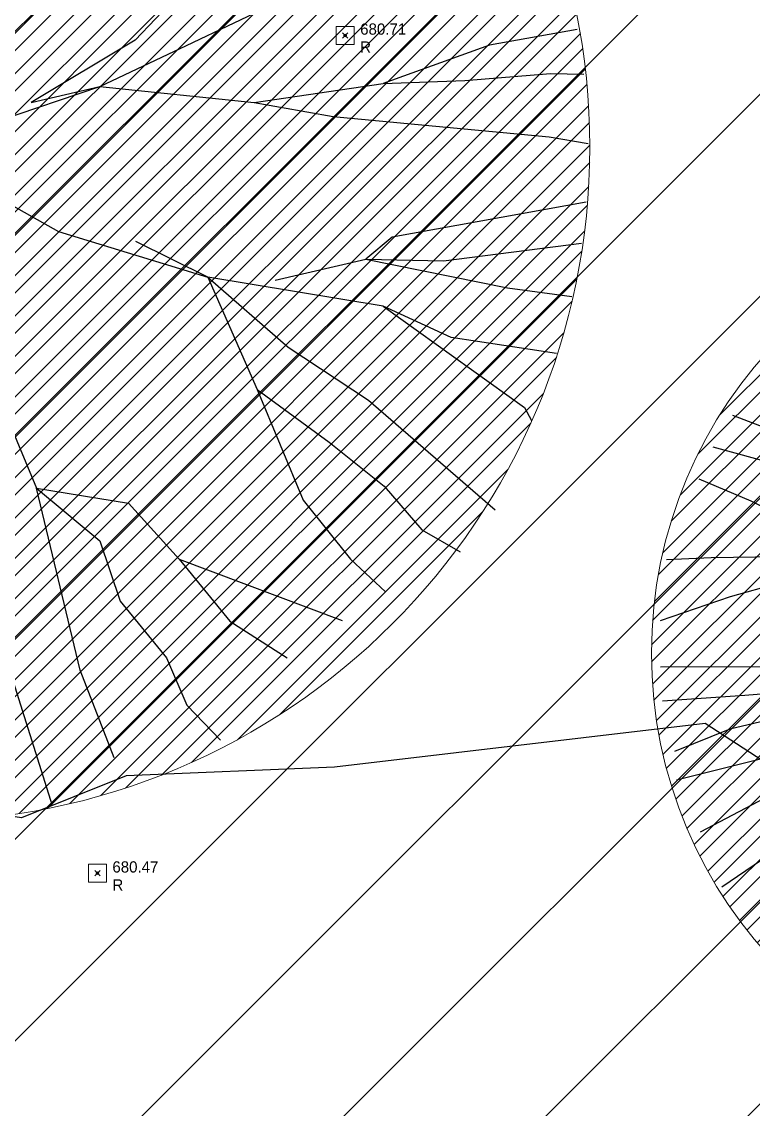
# Model space of a CAD drawing. Extents: x 350769 to 354978, y 6304672 to 6307963.
# Drawn here: x 352376.25 to 352384.38, y 6305936.07 to 6305948.16 of the extents above; entities that cross this region are included whole.
import ezdxf

# ---------------------------------------------------------------- set-up
doc = ezdxf.new("R2010")
doc.units = 0
doc.header["$PDMODE"] = 35
doc.header["$PDSIZE"] = 0.03
doc.linetypes.add('CONTINUOS', pattern=[0])
doc.linetypes.add('DASHDOT', pattern=[1, 0.5, -0.25, 0, -0.25])
doc.layers.get('0').update_dxf_attribs({"linetype": 'CONTINUOUS'})
doc.layers.get('Defpoints').update_dxf_attribs({"linetype": 'CONTINUOUS'})
for name, color, linetype in [('02_Geo ext_Acotamiento', 7, 'CONTINUOUS'), ('03_Pav ext_Vereda HC', 42, 'CONTINUOUS'), ('03_S2_Pav ext_Borde vereda', 7, 'CONTINUOUS'), ('C-TINN', 5, 'CONTINUOUS'), ('C-TOPO-MINR', 8, 'CONTINUOUS'), ('Paisajismo', 253, 'CONTINUOUS'), ('V-NODE-TEXT DIC 2012', 31, 'CONTINUOUS')]:
    doc.layers.add(name, color=color, linetype=linetype)
doc.layers.add('0_ASD_LINEA OFICIAL', color=253, linetype='DASHDOT', lineweight=20)
doc.layers.add('0_ASD_TOPOGRAFIA_ELEMENTOS', color=9, linetype='CONTINUOS', lineweight=5, true_color=0xbdbdbd)
doc.styles.add('ROMANS', font='romans.shx', dxfattribs={"width": 0.65})
doc.dimstyles.new('Principal', dxfattribs={"dimscale": 0, "dimtxt": 2, "dimasz": 2, "dimexe": 1, "dimexo": 1, "dimtad": 1, "dimrnd": 0.05, "dimzin": 1, "dimtxsty": 'ROMANS', "dimcen": 2.5, "dimclrt": 2, "dimaunit": 2, "dimadec": 0, "dimazin": 0, "dimtfac": 1, "dimtmove": 0, "dimatfit": 3, "dimfxl": 1, "dimfxlon": 1, "dimarcsym": 0})

# ---------------------------------------------------------------- blocks, each defined once
blk = doc.blocks.new('*D1156')
at = {"layer": '02_Geo ext_Acotamiento', "color": 0, "lineweight": -2, "transparency": 16777216}
blk.add_line((352265.1263020158, 6305940.537977832), (352259.5027200941, 6305939.299539646), dxfattribs=at)
at = {"layer": '02_Geo ext_Acotamiento', "color": 0, "transparency": 16777216}
blk.add_solid([(352259.466875284, 6305939.462306128), (352259.5385649044, 6305939.136773165), (352258.5261212075, 6305939.084470786)], dxfattribs=at)
at = {"layer": 'Defpoints', "color": 0, "transparency": 16777216}
for p in [(352392.8269086622, 6305968.660500089), (352258.5261212075, 6305939.084470786)]:
    blk.add_point(p, dxfattribs=at)
at = {"layer": '02_Geo ext_Acotamiento', "color": 2, "transparency": 16777216, "insert": (352262.7517488983, 6305940.944537443), "char_height": 1, "attachment_point": 5, "rotation": 12.419567213945234, "style": 'ROMANS'}
blk.add_mtext('R137,50', dxfattribs=at)
blk = doc.blocks.new('A$C27410629')
at = {"true_color": 0x136734, "transparency": 33554559}
h = blk.add_hatch(dxfattribs=at)
h.set_pattern_fill('ANSI31', color=116, scale=0.5)
h.set_pattern_definition([(45, (-8759.562515186517, -519.1035735587502), (-1.122532015133644, 1.122532015133644), [])])
h.paths.add_polyline_path([(137.5068959888558, 1252.464406617455, 0.1176268807227723), (109.8147584422568, 1254.193915082658, 0.0669245107500281), (94.44469839795602, 1249.334472017372, 0.3153492887079504), (64.30173641118381, 1196.270282113329, 0.0226826871159959), (65.7292635223912, 1185.310127003227), (112.3603922077091, 1218.953454515778), (153.4782689701005, 1161.962272479494), (172.1053089193083, 1139.480769404351), (187.9579650288579, 1141.807885415954), (193.565073162812, 1120.465553675225), (224.197974734232, 1050.129297271156), (250.6203797236194, 989.4787086543838), (268.1526288855184, 972.7353945672494, 7.2547007156e-06), (291.4898137452492, 983.2987389690225), (238.1945199318034, 1105.633967029937), (205.2934048173047, 1181.112163638985), (177.0531538182076, 1197.651557407602)])
at = {"layer": '0_ASD_LINEA OFICIAL', "ltscale": 8, "const_width": 0.5}
blk.add_lwpolyline([(250.6203797236194, 989.4787086543838), (268.1526288854875, 972.7353945673531, 7.2547007157e-06), (291.4898137452146, 983.2987389692971), (291.4898137452146, 983.2987389692971), (238.1945199318034, 1105.633967029937), (205.2934048173047, 1181.112163638985), (177.0531538182076, 1197.651557407602), (137.6146324061954, 1252.315079214)], format="xyb", dxfattribs=at)
blk = doc.blocks.new('1.0 - LO RECABARREN LOTEO PARQUE - VEGETACION EXISTENTE ETAPA MUNICIPAL__2024')
at = {"layer": 'Paisajismo'}
for p, q in [((352378.0453254326, 6305948.515668962), (352377.5103092763, 6305947.954067576)), ((352378.0812951275, 6305947.895642604), (352379.1396323492, 6305948.399722939)), ((352382.4234613382, 6305948.072129582), (352381.4471231588, 6305947.896090535)), ((352377.5103092763, 6305947.954067576), (352376.3530619489, 6305947.261285767)), ((352377.1191649369, 6305947.437390021), (352378.0812951275, 6305947.895642604)), ((352381.4471231588, 6305947.896090535), (352380.2663067139, 6305947.473253562)), ((352381.1726846827, 6305947.503780565), (352382.127621275, 6305947.58103497)), ((352382.127621275, 6305947.58103497), (352382.4964889175, 6305947.57407041)), ((352375.043497911, 6305946.735664181), (352377.1191649369, 6305947.437390021)), ((352376.3530619489, 6305947.261285767), (352377.1191649369, 6305947.437390021)), ((352377.1191649369, 6305947.437390021), (352378.8321115971, 6305947.262119273)), ((352378.8321115971, 6305947.262119273), (352380.2663067139, 6305947.473253562)), ((352380.2663067139, 6305947.473253562), (352381.1726846827, 6305947.503780565)), ((352378.8321115971, 6305947.262119273), (352379.7088374236, 6305947.103700915)), ((352379.7088374236, 6305947.103700915), (352382.1100688417, 6305946.878969515)), ((352374.8199513164, 6305946.861454085), (352376.6596795221, 6305945.826237095)), ((352382.1100688417, 6305946.878969515), (352382.5431712508, 6305946.805662371)), ((352382.5207807187, 6305946.15236172), (352380.3656884691, 6305945.763786564)), ((352376.6596795221, 6305945.826237095), (352378.318677864, 6305945.318491203)), ((352378.318677864, 6305945.318491203), (352377.5157060089, 6305945.714790028)), ((352380.3656884691, 6305945.763786564), (352380.0738293148, 6305945.518146304)), ((352380.9351841363, 6305945.501883125), (352382.4710323434, 6305945.695600622)), ((352379.0641743237, 6305945.286058692), (352380.0738293148, 6305945.518146304)), ((352380.0738293148, 6305945.518146304), (352381.6475634219, 6305945.201402467)), ((352380.0738293148, 6305945.518146304), (352380.9351841363, 6305945.501883125)), ((352380.2672073638, 6305944.995847682), (352378.318677864, 6305945.318491203)), ((352378.318677864, 6305945.318491203), (352378.8671781885, 6305944.069444548)), ((352378.318677864, 6305945.318491203), (352379.2097693889, 6305944.539394598)), ((352381.6475634219, 6305945.201402467), (352382.3640904356, 6305945.105043123)), ((352380.2672073638, 6305944.995847682), (352381.8378466371, 6305943.870298011)), ((352381.0234190879, 6305944.648075965), (352380.2672073638, 6305944.995847682)), ((352382.1930038089, 6305944.469706248), (352381.0234190879, 6305944.648075965)), ((352379.2097693889, 6305944.539394598), (352380.1044522658, 6305943.950799172)), ((352378.8671781885, 6305944.069444548), (352379.3770238668, 6305942.840399061)), ((352378.8671781885, 6305944.069444548), (352379.6665532064, 6305943.482644647)), ((352380.1044522658, 6305943.950799172), (352381.5116766674, 6305942.733179271)), ((352381.8378466371, 6305943.870298011), (352381.9131223628, 6305943.725969872)), ((352384.1470219137, 6305943.785905619), (352384.9301974909, 6305943.48204311)), ((352376.0958942317, 6305943.740630981), (352376.4151006587, 6305942.972332096)), ((352379.6665532064, 6305943.482644647), (352380.2770946952, 6305942.994698565)), ((352385.2452462565, 6305943.072536043), (352383.9328605542, 6305943.42686447)), ((352383.77317868, 6305943.076978066), (352384.3527497112, 6305942.832515891)), ((352376.8999496504, 6305940.949718107), (352376.4151006587, 6305942.972332096)), ((352376.4151006587, 6305942.972332096), (352376.4151006587, 6305942.972332096)), ((352376.4151006587, 6305942.972332096), (352377.4376200213, 6305942.805259897)), ((352376.4151006587, 6305942.972332096), (352377.1191624828, 6305942.387335772)), ((352380.2770946952, 6305942.994698565), (352380.6970150559, 6305942.510347611)), ((352377.4376200213, 6305942.805259897), (352378.0003447704, 6305942.184696448)), ((352379.3770238668, 6305942.840399061), (352379.9031823856, 6305942.184647898)), ((352384.3527497112, 6305942.832515891), (352385.0702719655, 6305942.468689614)), ((352380.6970150559, 6305942.510347611), (352381.1214315, 6305942.264124992)), ((352377.1191624828, 6305942.387335772), (352377.3448594691, 6305941.716082949)), ((352383.9130474997, 6305942.198903813), (352383.4161794057, 6305942.177278121)), ((352384.8131472522, 6305942.212918703), (352383.9130474997, 6305942.198903813)), ((352378.0003447704, 6305942.184696448), (352379.8112277061, 6305941.50222755)), ((352378.0003447704, 6305942.184696448), (352378.5617151782, 6305941.492402333)), ((352379.9031823856, 6305942.184647898), (352380.2911975433, 6305941.818534626)), ((352384.8975026067, 6305941.981561007), (352384.1222431194, 6305941.762679717)), ((352377.3448594691, 6305941.716082949), (352377.8573900987, 6305941.087062654)), ((352384.1222431194, 6305941.762679717), (352383.3461021239, 6305941.497110684)), ((352378.5617151782, 6305941.492402333), (352379.2002829767, 6305941.085679608)), ((352376.0922934631, 6305941.025104821), (352376.5868453944, 6305939.443579043)), ((352377.8573900987, 6305941.087062654), (352378.08578475, 6305940.558687625)), ((352383.3484734513, 6305940.986153407), (352385.3461739717, 6305940.992308799)), ((352377.2764536327, 6305939.973884157), (352376.8999496504, 6305940.949718107)), ((352384.2876016358, 6305940.672430946), (352385.5926887448, 6305940.771822948)), ((352383.3725159745, 6305940.609125688), (352384.2876016358, 6305940.672430946)), ((352378.08578475, 6305940.558687625), (352378.4598441523, 6305940.170487067)), ((352385.197644777, 6305940.551426471), (352384.1178351971, 6305940.291591417)), ((352384.1178351971, 6305940.291591417), (352383.5056485801, 6305940.04627875)), ((352384.8968354016, 6305940.071773954), (352383.5250309271, 6305939.725577706)), ((352383.7925693077, 6305939.153488021), (352384.7837906832, 6305939.671867021)), ((352384.5644189428, 6305938.899739512), (352384.0300935819, 6305938.537730883))]:
    blk.add_line(p, q, dxfattribs=at)
blk = doc.blocks.new('TOPOGRAFIA')
at = {"layer": '0_ASD_TOPOGRAFIA_ELEMENTOS', "true_color": 0xf26507}
h = blk.add_hatch(dxfattribs=at)
h.set_pattern_fill('ANSI31', color=30, scale=0.1)
h.set_pattern_definition([(45, (384072.2892114691, 6301207.013587961), (-0.2245064030267289, 0.2245064030267289), [])])
edge = h.paths.add_edge_path()
edge.add_arc((390375.0634288101, 6302946.765764275), 7.5, 0, 360)
h = blk.add_hatch(dxfattribs=at)
h.set_pattern_fill('ANSI31', color=30, scale=0.1)
h.set_pattern_definition([(45, (384085.4740959932, 6301201.385981628), (-0.2245064030267289, 0.2245064030267289), [])])
edge = h.paths.add_edge_path()
edge.add_arc((390388.2483133341, 6302941.138157941), 5, 0, 360)
at = {"layer": '0_ASD_TOPOGRAFIA_ELEMENTOS', "color": 30, "true_color": 0xf26507}
for centre, radius in [((390375.0634288101, 6302946.765764275), 7.5), ((390388.2483133341, 6302941.138157941), 5)]:
    blk.add_circle(centre, radius, dxfattribs=at)
at = {"layer": 'C-TINN', "color": 9, "linetype": 'Continuous', "lineweight": 0, "true_color": 0xbdbdbd}
for points, elevation in [([(390379.744, 6302947.906), (390379.744, 6302948.106), (390379.944, 6302948.106), (390379.944, 6302947.906), (390379.744, 6302947.906)], 680.713), ([(390376.9900000001, 6302938.591), (390376.9900000001, 6302938.790999999), (390377.19, 6302938.790999999), (390377.19, 6302938.591), (390376.9900000001, 6302938.591)], 680.472)]:
    blk.add_lwpolyline(points, dxfattribs=dict(at, elevation=elevation))
for p in [(390379.844, 6302948.006, 680.713), (390377.0900000001, 6302938.691, 680.472)]:
    blk.add_point(p, dxfattribs=at)
at = {"layer": 'C-TOPO-MINR', "color": 9, "linetype": 'Continuous', "lineweight": -3, "true_color": 0xbdbdbd, "elevation": 680.5}
blk.add_lwpolyline([(390389.432, 6302936.728580645), (390383.8448503937, 6302940.357496062), (390379.7262608696, 6302939.870347826), (390377.409966805, 6302939.773240664), (390376.2477320873, 6302939.306214953), (390369.8515971565, 6302940.307530805), (390363.0447142857, 6302936.279428571)], dxfattribs=at)
at = {"layer": 'V-NODE-TEXT DIC 2012', "color": 9, "lineweight": 0, "true_color": 0xbdbdbd}
for p in [(390379.844, 6302948.006), (390377.0900000001, 6302938.691)]:
    blk.add_point(p, dxfattribs=at)
for s, p in [('680.71', (390380.0107893219, 6302948.014210678)), ('R', (390380.0107893219, 6302947.814210678)), ('680.47', (390377.2567893219, 6302938.699210677)), ('R', (390377.2567893219, 6302938.499210678))]:
    blk.add_text(s, height=0.125, dxfattribs=at).set_placement(p)

msp = doc.modelspace()

# ---------------------------------------------------------------- hatches: boundary and pattern name
at = {"layer": '03_Pav ext_Vereda HC'}
h = msp.add_hatch(dxfattribs=at)
h.set_pattern_fill('DOTS', color=256, scale=0.2, style=0)
h.set_pattern_definition([(0, (0, 0), (0.15875, 0.3175), [0, -0.3175])])
h.paths.add_polyline_path([(352533.7781987465, 6305988.647630177, 0.0012344985873451), (352535.6751261651, 6305989.286498093), (352535.0273047539, 6305991.17866681, -0.0012368732376554), (352533.135689451, 6305990.541615871, -0.0205300987090724), (352503.8853697219, 6305981.940228953), (352503.2840382412, 6305984.518491437), (352499.4039184833, 6305983.544208242), (352499.9993888386, 6305980.991075858, -0.0088871029066398), (352487.1047705442, 6305978.156272031, -0.0145554952433639), (352464.6282001356, 6305974.170378275, -0.0089901834447136), (352459.9926205119, 6305973.570179023), (352460.1984365284, 6305971.58073849, 0.0090193317601268), (352464.9206284034, 6305972.191872346, 0.0145516934643665), (352487.5052945014, 6305976.196778146, 0.0321135926008381)])
h.paths.add_polyline_path([(352453.0159213873, 6305972.983824089, -0.0068005053920136), (352449.4833227422, 6305972.830716716, -0.0090666416786755), (352444.7696182578, 6305972.776126778), (352444.5771080579, 6305970.777466943, 0.0163831034820658), (352453.2219476648, 6305970.992351152)])
h.paths.add_polyline_path([(352389.6460369565, 6305991.879874823, -0.0175332208634532), (352376.9513572305, 6305998.31509122), (352352.1532079588, 6306011.99899601, 0.0444036337484985), (352342.053580769, 6306016.089608755, 0.1133237876608219), (352314.4714570943, 6306018.047333277), (352314.9360717349, 6306016.097052595, -0.1572406347358349), (352351.2139975071, 6306010.232972499), (352375.9850852466, 6305996.564000573, 0.0175063699942604), (352388.7848668274, 6305990.074641938, -0.0115901603268221), (352405.9871731158, 6305981.141781882, 0.0867620637740209), (352437.5751283567, 6305971.093253941), (352437.7670282808, 6305973.085577833, -0.0864982168626583), (352406.9311932966, 6305982.905094895, 0.0115902421848068)])
h.paths.add_polyline_path([(352298.9308368329, 6306011.291528256, -0.0407699137093401), (352308.0869286793, 6306014.635858133), (352307.6251471448, 6306016.57596012, 0.043034433953701), (352297.5531387314, 6306012.854879401, 0.2722251189562815), (352266.1428912832, 6305966.550484804), (352264.4334961653, 6305966.567898809, 0.0153159578732751), (352263.8567137016, 6305962.573567073), (352266.0299973136, 6305962.551427328, 0.0215469833585937), (352266.2729303729, 6305957.80291892, 0.0632834604165821), (352273.0108519612, 6305926.495241333, 0.0077036086267224), (352278.1261176606, 6305912.650623268), (352279.9891282905, 6305913.378097652, -0.0076770463793275), (352274.9122720579, 6305927.117035691, -0.0633905228513815), (352268.2648698925, 6305957.982510693, -0.3183358391945924)])
at = {"layer": '0_ASD_TOPOGRAFIA_ELEMENTOS'}
h = msp.add_hatch(dxfattribs=at)
h.set_pattern_fill('ANSI31', color=256, scale=0.1)
h.set_pattern_definition([(45, (346072.2892114693, 6304207.013587961), (-0.2245064030267289, 0.2245064030267289), [])])
edge = h.paths.add_edge_path()
edge.add_arc((352375.0634288101, 6305946.765764275), 7.5, 0, 360)
h = msp.add_hatch(dxfattribs=at)
h.set_pattern_fill('ANSI31', color=256, scale=0.1)
h.set_pattern_definition([(45, (346085.4740959932, 6304201.385981628), (-0.2245064030267289, 0.2245064030267289), [])])
edge = h.paths.add_edge_path()
edge.add_arc((352388.2483133342, 6305941.138157941), 5, 0, 360)

# ---------------------------------------------------------------- linework, layer by layer
for centre, radius in [((352375.0634288101, 6305946.765764275), 7.5), ((352388.2483133342, 6305941.138157941), 5)]:
    msp.add_circle(centre, radius, dxfattribs=at)

# ---------------------------------------------------------------- block references
at = {"layer": '03_S2_Pav ext_Borde vereda', "linetype": 'Continuous'}
msp.add_blockref('A$C27410629', (352203.9623478023, 6304761.713605438), dxfattribs=at)
at = {"layer": 'Paisajismo'}
msp.add_blockref('1.0 - LO RECABARREN LOTEO PARQUE - VEGETACION EXISTENTE ETAPA MUNICIPAL__2024', (0, 0), dxfattribs=at)

# ---------------------------------------------------------------- dimensions: what is measured, and where the dimension line sits
at = {"layer": '02_Geo ext_Acotamiento'}
dim = msp.add_radius_dim(center=(352392.8269086622, 6305968.660500089), mpoint=(352258.5261212075, 6305939.084470786), dimstyle='Principal', override={"dimscale": 0, "dimtmove": 1}, dxfattribs=at)
dim.commit()
dim.dimension.update_dxf_attribs({"geometry": '*D1156', "text_midpoint": (352262.9469750957, 6305940.05804143), "dimtype": 164})

# ---------------------------------------------------------------- next in the draw order: block references
at = {"layer": '0_ASD_TOPOGRAFIA_ELEMENTOS', "color": 30, "true_color": 0xf26507}
msp.add_blockref('TOPOGRAFIA', (-38000, 3000), dxfattribs=at)

doc.saveas('drawing.dxf')
